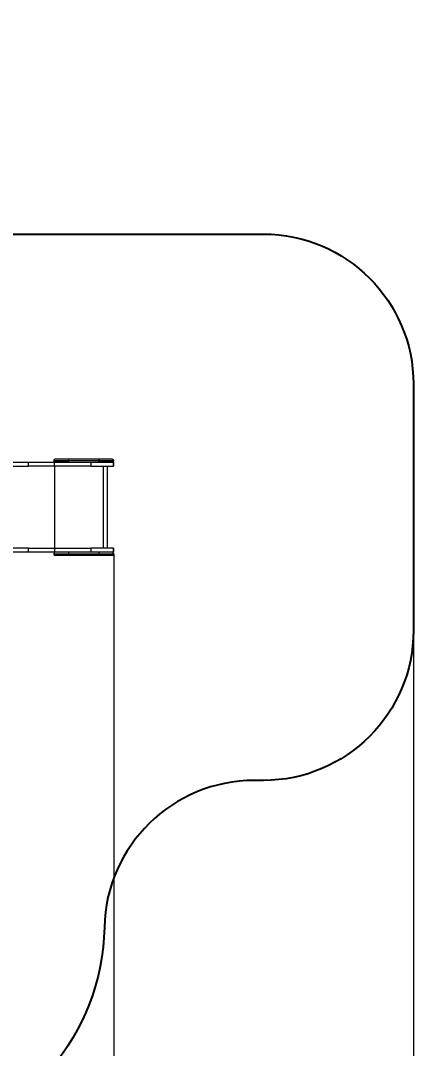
# Model space of a CAD drawing. Header units: millimetres. Extents: x -6398 to 6402, y -5787 to 4580.
# Drawn here: x 3784 to 6402, y -2273 to 4580 of the extents above; entities that cross this region are included whole.
import ezdxf

# ---------------------------------------------------------------- set-up
doc = ezdxf.new("R2010")
doc.units = ezdxf.units.MM
for name, color, linetype in [('DIKOM_ЗОНА', 80, 'Continuous'), ('DIKOM_РАЗМЕР_ЗОНА', 7, 'Continuous'), ('DIKOM_РАЗМЕР_ОБЪЕКТА', 7, 'Continuous')]:
    doc.layers.add(name, color=color, linetype=linetype)
doc.styles.add('style1', font='arial.ttf', dxfattribs={"width": 0.8})
doc.dimstyles.new('1-50', dxfattribs={"dimtxt": 300, "dimasz": 200, "dimexe": 100, "dimexo": 0, "dimgap": 100, "dimtad": 1, "dimtxsty": 'style1', "dimcen": 200, "dimclrd": 7, "dimclre": 7, "dimclrt": 7, "dimadec": 1, "dimazin": 2, "dimtfac": 1, "dimtmove": 0, "dimatfit": 2, "dimfxl": 0, "dimlwd": 25, "dimlwe": 18, "dimarcsym": 0})

# ---------------------------------------------------------------- blocks, each defined once
blk = doc.blocks.new('*D11')
at = {"layer": 'Defpoints', "color": 0, "transparency": 16777216}
for p in [(4404.6, 1023.7), (-3518.4, -1364.8), (4404.6, -3858.3)]:
    blk.add_point(p, dxfattribs=at)
at = {"layer": 'DIKOM_РАЗМЕР_ОБЪЕКТА', "color": 7, "lineweight": 18, "transparency": 16777216}
for p, q in [((4404.6, 1023.7), (4404.6, -3958.3)), ((-3518.4, -1364.8), (-3518.4, -3958.3))]:
    blk.add_line(p, q, dxfattribs=at)
at = {"layer": 'DIKOM_РАЗМЕР_ОБЪЕКТА', "color": 7, "lineweight": 25, "transparency": 16777216}
blk.add_line((-3318.4, -3858.3), (4204.6, -3858.3), dxfattribs=at)
at = {"layer": 'DIKOM_РАЗМЕР_ОБЪЕКТА', "color": 7, "transparency": 16777216}
for points in [[(-3318.4, -3824.9), (-3318.4, -3891.6), (-3518.4, -3858.3)], [(4204.6, -3824.9), (4204.6, -3891.6), (4404.6, -3858.3)]]:
    blk.add_solid(points, dxfattribs=at)
at = {"layer": 'DIKOM_РАЗМЕР_ОБЪЕКТА', "color": 7, "transparency": 16777216, "insert": (326.4, -3605.1), "char_height": 300, "attachment_point": 5, "style": 'style1'}
blk.add_mtext('7900', dxfattribs=at)
blk = doc.blocks.new('*D13')
at = {"layer": 'Defpoints', "color": 0, "transparency": 16777216}
for p in [(6402.1, 1335.2), (-5518.4, -1066.4), (6402.1, -5686.9)]:
    blk.add_point(p, dxfattribs=at)
at = {"layer": 'DIKOM_РАЗМЕР_ЗОНА', "color": 7, "lineweight": 18, "transparency": 16777216}
for p, q in [((6402.1, 1335.2), (6402.1, -5786.9)), ((-5518.4, -1066.4), (-5518.4, -5786.9))]:
    blk.add_line(p, q, dxfattribs=at)
at = {"layer": 'DIKOM_РАЗМЕР_ЗОНА', "color": 7, "lineweight": 25, "transparency": 16777216}
blk.add_line((-5318.4, -5686.9), (6202.1, -5686.9), dxfattribs=at)
at = {"layer": 'DIKOM_РАЗМЕР_ЗОНА', "color": 7, "transparency": 16777216}
for points in [[(-5318.4, -5653.5), (-5318.4, -5720.2), (-5518.4, -5686.9)], [(6202.1, -5653.5), (6202.1, -5720.2), (6402.1, -5686.9)]]:
    blk.add_solid(points, dxfattribs=at)
at = {"layer": 'DIKOM_РАЗМЕР_ЗОНА', "color": 7, "transparency": 16777216, "insert": (717.6, -5433.7), "char_height": 300, "attachment_point": 5, "style": 'style1'}
blk.add_mtext('11900', dxfattribs=at)

msp = doc.modelspace()

# ---------------------------------------------------------------- linework, layer by layer
at = {"color": 7, "linetype": 'Continuous', "lineweight": 15}
for p, q in [((4004.597, 1646.717), (4004.597, 1644.717)), ((4004.597, 1646.717), (4104.595, 1646.717)), ((4004.597, 1644.717), (4104.595, 1644.717)), ((4304.595, 1656.217), (4104.595, 1656.217)), ((4104.595, 1646.717), (4304.595, 1646.717)), ((4104.595, 1644.717), (4104.595, 1646.717)), ((4304.595, 1644.717), (4104.595, 1644.717)), ((4304.595, 1646.717), (4304.595, 1644.717)), ((4304.595, 1646.717), (4404.597, 1646.717)), ((4304.595, 1644.717), (4404.597, 1644.717)), ((4404.597, 1644.717), (4404.597, 1646.717)), ((2145.981, 1608.217), (3837.695, 1608.217)), ((2182.717, 1635.217), (3837.695, 1635.217)), ((3837.695, 1608.217), (3837.695, 1635.217)), ((3837.695, 1635.217), (4009.592, 1635.217)), ((4009.592, 1608.217), (3837.695, 1608.217)), ((4009.592, 1608.217), (4009.592, 1635.217)), ((4009.592, 1635.217), (4252.141, 1635.217)), ((4252.141, 1608.217), (4009.592, 1608.217)), ((4009.596, 1608.217), (4009.596, 1062.217)), ((4252.141, 1635.217), (4252.141, 1608.217)), ((4252.141, 1635.217), (4402.144, 1635.217)), ((4252.141, 1608.217), (4402.144, 1608.217)), ((4337.145, 1062.217), (4337.145, 1608.217)), ((4364.146, 1062.217), (4364.146, 1608.217)), ((4402.144, 1608.217), (4402.144, 1635.217)), ((4402.144, 1635.217), (4402.145, 1635.217)), ((4402.144, 1608.217), (4402.145, 1608.217)), ((4402.145, 1635.217), (4402.145, 1608.217)), ((3837.695, 1062.217), (2145.981, 1062.217)), ((3837.695, 1035.217), (2182.717, 1035.217)), ((3837.695, 1035.217), (3837.695, 1062.217)), ((3837.695, 1062.217), (4009.592, 1062.217)), ((4009.592, 1035.217), (3837.695, 1035.217)), ((4009.592, 1062.217), (4009.592, 1035.217)), ((4009.592, 1062.217), (4252.141, 1062.217)), ((4252.141, 1035.217), (4009.592, 1035.217)), ((4252.141, 1062.217), (4252.141, 1035.217)), ((4402.144, 1062.217), (4252.141, 1062.217)), ((4402.144, 1035.217), (4252.141, 1035.217)), ((4402.144, 1035.217), (4402.144, 1062.217)), ((4402.145, 1062.217), (4402.144, 1062.217)), ((4402.145, 1035.217), (4402.144, 1035.217)), ((4402.145, 1062.217), (4402.145, 1035.217)), ((4004.597, 1025.717), (4004.597, 1023.717)), ((4004.597, 1025.717), (4104.595, 1025.717)), ((4004.597, 1023.717), (4104.595, 1023.717)), ((4104.595, 1025.717), (4304.595, 1025.717)), ((4104.595, 1023.717), (4104.595, 1025.717)), ((4304.595, 1023.717), (4104.595, 1023.717)), ((4304.595, 1014.217), (4104.595, 1014.217)), ((4304.595, 1025.717), (4304.595, 1023.717)), ((4304.595, 1025.717), (4404.597, 1025.717)), ((4304.595, 1023.717), (4404.597, 1023.717)), ((4404.597, 1023.717), (4404.597, 1025.717))]:
    msp.add_line(p, q, dxfattribs=at)
at = {"color": 7, "linetype": 'Continuous', "lineweight": 15, "flags": 128}
for points in [[(4104.595, 1646.717), (4104.595, 1648.571), (4104.595, 1650.353), (4104.595, 1651.995), (4104.595, 1653.435), (4104.595, 1654.616), (4104.595, 1655.494), (4104.595, 1656.035), (4104.595, 1656.217)], [(4104.595, 1635.217), (4104.595, 1635.4), (4104.595, 1635.941), (4104.595, 1636.818), (4104.595, 1638), (4104.595, 1639.44), (4104.595, 1641.082), (4104.595, 1642.864), (4104.595, 1644.717)], [(4304.595, 1656.217), (4304.595, 1656.035), (4304.595, 1655.494), (4304.595, 1654.616), (4304.595, 1653.435), (4304.595, 1651.995), (4304.595, 1650.353), (4304.595, 1648.571), (4304.595, 1646.717)], [(4304.595, 1635.217), (4304.595, 1635.4), (4304.595, 1635.941), (4304.595, 1636.818), (4304.595, 1638), (4304.595, 1639.44), (4304.595, 1641.082), (4304.595, 1642.864), (4304.595, 1644.717)], [(4104.595, 1025.717), (4104.595, 1027.571), (4104.595, 1029.353), (4104.595, 1030.995), (4104.595, 1032.435), (4104.595, 1033.616), (4104.595, 1034.494), (4104.595, 1035.035), (4104.595, 1035.217)], [(4304.595, 1035.217), (4304.595, 1035.035), (4304.595, 1034.494), (4304.595, 1033.616), (4304.595, 1032.435), (4304.595, 1030.995), (4304.595, 1029.353), (4304.595, 1027.571), (4304.595, 1025.717)], [(4104.595, 1014.217), (4104.595, 1014.4), (4104.595, 1014.94), (4104.595, 1015.818), (4104.595, 1017), (4104.595, 1018.439), (4104.595, 1020.082), (4104.595, 1021.864), (4104.595, 1023.717)], [(4304.595, 1014.217), (4304.595, 1014.4), (4304.595, 1014.94), (4304.595, 1015.818), (4304.595, 1017), (4304.595, 1018.439), (4304.595, 1020.082), (4304.595, 1021.864), (4304.595, 1023.717)]]:
    msp.add_lwpolyline(points, dxfattribs=at)
at = {"color": 7, "linetype": 'Continuous', "lineweight": 15}
for centre, start, end in [((4014.097, 1646.717), 90, 180), ((4014.097, 1644.717), 180, 270), ((4395.097, 1646.717), 0, 90), ((4395.097, 1644.717), 270, 0), ((4014.097, 1025.717), 90, 180), ((4395.097, 1025.717), 0, 90), ((4014.097, 1023.717), 180, 270), ((4395.097, 1023.717), 270, 0)]:
    msp.add_arc(centre, 9.5, start, end, dxfattribs=at)
for points, knots in [([(4104.595, 1656.217), (4101.835, 1656.217), (4096.315, 1656.217), (4087.977, 1656.217), (4079.584, 1656.217), (4071.171, 1656.217), (4062.916, 1656.217), (4054.959, 1656.217), (4047.44, 1656.217), (4040.489, 1656.217), (4034.222, 1656.217), (4028.734, 1656.217), (4024.092, 1656.217), (4020.336, 1656.217), (4017.471, 1656.217), (4015.511, 1656.217), (4014.315, 1656.217), (4014.17, 1656.217), (4014.097, 1656.217)], [0, 0, 0, 0, 0.05824779, 0.11649678, 0.17746796, 0.23998709, 0.30380262, 0.36862551, 0.43413691, 0.4999997, 0.56586206, 0.631375, 0.69619692, 0.76001234, 0.82253146, 0.88350298, 0.94174938, 1, 1, 1, 1]), ([(4395.097, 1656.217), (4395.025, 1656.217), (4394.879, 1656.217), (4393.683, 1656.217), (4391.723, 1656.217), (4388.857, 1656.217), (4385.101, 1656.217), (4380.459, 1656.217), (4374.971, 1656.217), (4368.703, 1656.217), (4361.752, 1656.217), (4354.232, 1656.217), (4346.275, 1656.217), (4338.02, 1656.217), (4329.607, 1656.217), (4321.214, 1656.217), (4312.876, 1656.217), (4307.356, 1656.217), (4304.595, 1656.217)], [0, 0, 0, 0, 0.05824864, 0.11649713, 0.17746858, 0.23998795, 0.30380288, 0.36862536, 0.4341369, 0.49999991, 0.5658625, 0.63137398, 0.69619722, 0.76001149, 0.8225315, 0.88350206, 0.94174901, 1, 1, 1, 1]), ([(4104.595, 1014.217), (4101.835, 1014.217), (4096.315, 1014.217), (4087.977, 1014.217), (4079.584, 1014.217), (4071.171, 1014.217), (4062.916, 1014.217), (4054.959, 1014.217), (4047.44, 1014.217), (4040.489, 1014.217), (4034.222, 1014.217), (4028.734, 1014.217), (4024.092, 1014.217), (4020.336, 1014.217), (4017.471, 1014.217), (4015.511, 1014.217), (4014.315, 1014.217), (4014.17, 1014.217), (4014.097, 1014.217)], [0, 0, 0, 0, 0.05824857, 0.11649834, 0.17747034, 0.23999031, 0.3038067, 0.36863045, 0.43414273, 0.50000641, 0.56586965, 0.63138347, 0.69620625, 0.76002253, 0.82254249, 0.88351482, 0.94176201, 1, 1, 1, 1]), ([(4395.097, 1014.217), (4395.025, 1014.217), (4394.879, 1014.217), (4393.683, 1014.217), (4391.723, 1014.217), (4388.857, 1014.217), (4385.101, 1014.217), (4380.459, 1014.217), (4374.971, 1014.217), (4368.703, 1014.217), (4361.752, 1014.217), (4354.232, 1014.217), (4346.275, 1014.217), (4338.02, 1014.217), (4329.607, 1014.217), (4321.214, 1014.217), (4312.876, 1014.217), (4307.356, 1014.217), (4304.595, 1014.217)], [0, 0, 0, 0, 0.05824864, 0.11649713, 0.17746858, 0.23998795, 0.30380288, 0.36862536, 0.4341369, 0.49999991, 0.5658625, 0.63137398, 0.69619722, 0.76001149, 0.8225315, 0.88350206, 0.94174901, 1, 1, 1, 1])]:
    msp.add_open_spline(points, degree=3, knots=knots, dxfattribs=at)
at = {"layer": 'DIKOM_ЗОНА', "color": 3}
msp.add_lwpolyline([(-2153.327, 4579.935), (-186.327, 4579.935, -0.30444707), (739.087, 3958.893, 0.30444707), (1664.501, 3337.85), (3131.584, 3337.85, -0.15426467), (3418.932, 3247.034, 0.15426467), (3706.279, 3156.217), (5402.144, 3156.217, -0.41421356), (6402.144, 2156.217), (6402.144, 514.217, -0.41421356), (5402.144, -485.783), (5342.163, -485.783, 0.40830693), (4342.367, -1465.575, -0.35623844), (3113.728, -2910.571, 0.14588274), (2350.156, -3299.808, -0.12930883), (1681.931, -3668.299, 0.19917168), (1067.277, -4125.9, -0.26419129), (208.355, -4613.792), (-1534.307, -4613.792, -0.29134364)], format="xyb", dxfattribs=at)

# ---------------------------------------------------------------- dimensions: what is measured, and where the dimension line sits
at = {"layer": 'DIKOM_РАЗМЕР_ЗОНА'}
dim = msp.add_linear_dim(base=(6402.144, -5686.871), p1=(-5518.435, -1066.365), p2=(6402.144, 1335.217), text='11900', dimstyle='1-50', dxfattribs=at)
dim.commit()
dim.dimension.update_dxf_attribs({"geometry": '*D13', "text_midpoint": (717.581, -5686.871), "dimtype": 160})
at = {"layer": 'DIKOM_РАЗМЕР_ОБЪЕКТА'}
dim = msp.add_linear_dim(base=(4404.597, -3858.27), p1=(-3518.435, -1364.783), p2=(4404.597, 1023.717), text='7900', dimstyle='1-50', dxfattribs=at)
dim.commit()
dim.dimension.update_dxf_attribs({"geometry": '*D11', "text_midpoint": (326.363, -3858.27), "dimtype": 160})

doc.saveas('drawing.dxf')
